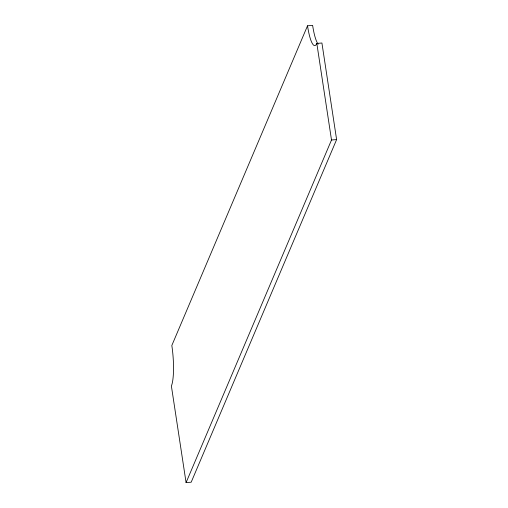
<?xml version="1.0" encoding="UTF-8"?>
<svg xmlns="http://www.w3.org/2000/svg" width="508" height="508" viewBox="0 0 508 508"><rect width="100%" height="100%" fill="white"/><g stroke="black" fill="none" stroke-linecap="round" stroke-linejoin="round"><path stroke-width="0.76" d="M307.524 25.794L171.825 345.497A31.331 6.128 85.6 0 1 171.386 386.01L186.08 482.6L191.186 482.206L336.614 139.598L321.92 43.009L316.814 43.409A31.331 6.128 85.6 0 1 307.524 25.794L312.63 25.4A31.331 6.128 85.6 0 0 318.211 44.19M186.08 482.6L331.508 139.992L316.814 43.409M331.508 139.992L336.614 139.598"/></g></svg>
